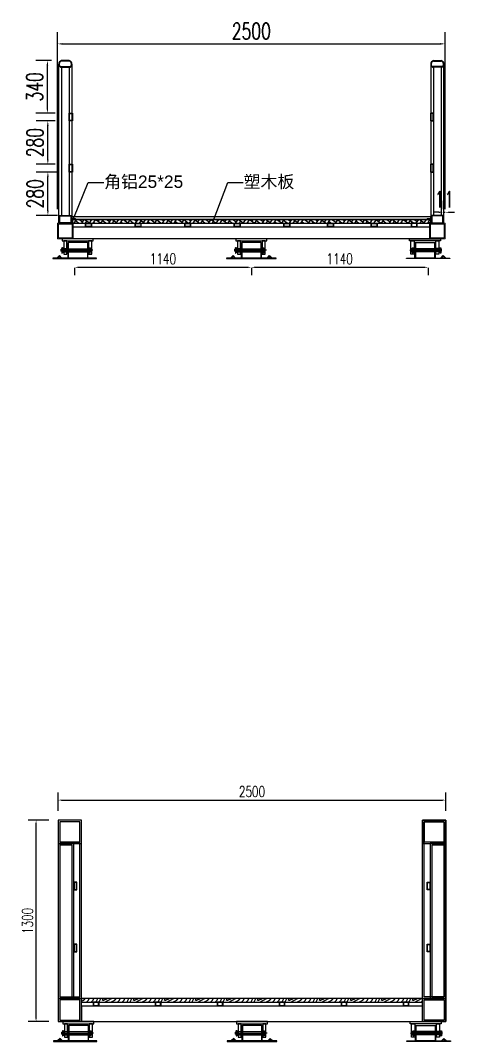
# Model space of a CAD drawing. Header units: millimetres. Extents: x -2430464 to 225692, y -180 to 1805330.
# Drawn here: x -831088 to -828275, y 578343 to 584936 of the extents above; entities that cross this region are included whole.
import ezdxf
from ezdxf import colors
from ezdxf.entities.mleader import LeaderData, LeaderLine
from ezdxf.math import Vec2, Vec3

# ---------------------------------------------------------------- set-up
doc = ezdxf.new("R2010")
doc.units = ezdxf.units.MM
doc.header["$LTSCALE"] = 1000
doc.linetypes.add('CENTER2', pattern=[28.575, 19.05, -3.175, 3.175, -3.175])
doc.linetypes.add('DASHED2', pattern=[0.375, 0.25, -0.125])
doc.layers.get('0').update_dxf_attribs({"linetype": 'CONTINUOUS'})
doc.layers.get('DEFPOINTS').update_dxf_attribs({"linetype": 'CONTINUOUS'})
for name, color, linetype in [('W-bridge approach引桥', 4, 'CONTINUOUS'), ('W-FLOAT_BOWL浮筒', 253, 'CONTINUOUS'), ('W-STEEL_FRAME钢架', 3, 'CONTINUOUS'), ('W-WOOD_FLOOR木地板', 30, 'CONTINUOUS'), ('景-通用-文字', 7, 'CONTINUOUS')]:
    doc.layers.add(name, color=color, linetype=linetype)
doc.styles.add('M', font='arial.ttf')
doc.styles.add('STANDARD_T3', font='simplex.shx', dxfattribs={"width": 0.7, "bigfont": 'gbcbig.shx'})
doc.dimstyles.new('W&&20', dxfattribs={"dimtxt": 70, "dimasz": 20, "dimexe": 50, "dimexo": 60, "dimgap": 20, "dimtad": 1, "dimdec": 0, "dimzin": 0, "dimdsep": 46, "dimtxsty": 'STANDARD_T3', "dimcen": 0.09, "dimclrd": 1, "dimclre": 1, "dimclrt": 7, "dimazin": 2, "dimtfac": 1, "dimtdec": 0, "dimtix": 1, "dimtmove": 2, "dimatfit": 3, "dimfxl": 0, "dimtolj": 1, "dimtzin": 0, "dimarcsym": 0})
doc.dimstyles.new('W&&30', dxfattribs={"dimtxt": 105, "dimasz": 30, "dimexe": 75, "dimexo": 90, "dimgap": 30, "dimtad": 1, "dimdec": 0, "dimzin": 0, "dimdsep": 46, "dimtxsty": 'STANDARD_T3', "dimcen": 0.09, "dimclrd": 1, "dimclre": 1, "dimclrt": 7, "dimazin": 2, "dimtfac": 1, "dimtdec": 0, "dimtix": 1, "dimtmove": 2, "dimatfit": 3, "dimfxl": 0, "dimtolj": 1, "dimtzin": 0, "dimarcsym": 0})

# ---------------------------------------------------------------- blocks, each defined once
blk = doc.blocks.new('*U89')
at = {"color": 8, "linetype": 'Continuous'}
for p, q in [((-1.3, 2.4), (-2.7, 1.2)), ((0, 1.9), (0, -1.9)), ((-1.3, -2.4), (-2.7, -1.2))]:
    blk.add_line(p, q, dxfattribs=at)
at = {"color": 7, "linetype": 'Continuous'}
for p, q in [((24, 1.9), (0, 1.9)), ((0, 0), (25.6, 0)), ((24, 1.9), (24, 0)), ((25.6, -1.9), (25.6, 0)), ((0, -1.9), (25.6, -1.9))]:
    blk.add_line(p, q, dxfattribs=at)
for centre, radius, start, end in [((-4.1, 0), 3.7, 41.31782, 318.68218), ((-4.1, 0), 1.85, 41.31782, 318.68218), ((0, 3.6), 3.59, 221.31782, 270), ((0, -3.6), 3.59, 90, 138.68218), ((0, 3.6), 1.74, 221.31782, 270), ((0, -3.6), 1.74, 90, 138.68218)]:
    blk.add_arc(centre, radius, start, end, dxfattribs=at)
blk = doc.blocks.new('*U111')
blk.add_lwpolyline([(-15, 0), (-15, 3), (15, 3), (15, 0)], close=True)
blk = doc.blocks.new('*D527')
at = {"layer": 'DEFPOINTS', "color": 0, "transparency": 16777216}
for p in [(-830911.3, 583956.5), (-830753.6, 583956.5), (-830759.6, 583676.5)]:
    blk.add_point(p, dxfattribs=at)
at = {"layer": 'W-STEEL_FRAME钢架', "color": 1, "lineweight": -2, "transparency": 16777216}
for p, q in [((-830843.6, 583956.5), (-830986.3, 583956.5)), ((-830911.3, 583706.5), (-830911.3, 583926.5)), ((-830849.6, 583676.5), (-830986.3, 583676.5))]:
    blk.add_line(p, q, dxfattribs=at)
at = {"layer": 'W-STEEL_FRAME钢架', "color": 1, "transparency": 16777216}
for points in [[(-830916.3, 583926.5), (-830906.3, 583926.5), (-830911.3, 583956.5)], [(-830916.3, 583706.5), (-830906.3, 583706.5), (-830911.3, 583676.5)]]:
    blk.add_solid(points, dxfattribs=at)
at = {"layer": 'W-STEEL_FRAME钢架', "color": 7, "transparency": 16777216, "insert": (-830993.8, 583816.5), "char_height": 105, "attachment_point": 5, "rotation": 90, "style": 'STANDARD_T3'}
blk.add_mtext('\\A1;280', dxfattribs=at)
blk = doc.blocks.new('*D528')
at = {"layer": 'DEFPOINTS', "color": 0, "transparency": 16777216}
for p in [(-830911.8, 584286.5), (-830773.6, 584286.5), (-830773.6, 584006.5)]:
    blk.add_point(p, dxfattribs=at)
at = {"layer": 'W-STEEL_FRAME钢架', "color": 1, "lineweight": -2, "transparency": 16777216}
for p, q in [((-830863.6, 584286.5), (-830986.8, 584286.5)), ((-830911.8, 584036.5), (-830911.8, 584256.5)), ((-830863.6, 584006.5), (-830986.8, 584006.5))]:
    blk.add_line(p, q, dxfattribs=at)
at = {"layer": 'W-STEEL_FRAME钢架', "color": 1, "transparency": 16777216}
for points in [[(-830916.8, 584256.5), (-830906.8, 584256.5), (-830911.8, 584286.5)], [(-830916.8, 584036.5), (-830906.8, 584036.5), (-830911.8, 584006.5)]]:
    blk.add_solid(points, dxfattribs=at)
at = {"layer": 'W-STEEL_FRAME钢架', "color": 7, "transparency": 16777216, "insert": (-830994.3, 584146.5), "char_height": 105, "attachment_point": 5, "rotation": 90, "style": 'STANDARD_T3'}
blk.add_mtext('\\A1;280', dxfattribs=at)
blk = doc.blocks.new('*D529')
at = {"layer": 'DEFPOINTS', "color": 0, "transparency": 16777216}
for p in [(-830914.3, 584676.5), (-830798.6, 584676.5), (-830773.6, 584336.5)]:
    blk.add_point(p, dxfattribs=at)
at = {"layer": 'W-STEEL_FRAME钢架', "color": 1, "lineweight": -2, "transparency": 16777216}
for p, q in [((-830888.6, 584676.5), (-830989.3, 584676.5)), ((-830914.3, 584366.5), (-830914.3, 584646.5)), ((-830863.6, 584336.5), (-830989.3, 584336.5))]:
    blk.add_line(p, q, dxfattribs=at)
at = {"layer": 'W-STEEL_FRAME钢架', "color": 1, "transparency": 16777216}
for points in [[(-830919.3, 584646.5), (-830909.3, 584646.5), (-830914.3, 584676.5)], [(-830919.3, 584366.5), (-830909.3, 584366.5), (-830914.3, 584336.5)]]:
    blk.add_solid(points, dxfattribs=at)
at = {"layer": 'W-STEEL_FRAME钢架', "color": 7, "transparency": 16777216, "insert": (-830996.8, 584506.5), "char_height": 105, "attachment_point": 5, "rotation": 90, "style": 'STANDARD_T3'}
blk.add_mtext('\\A1;340', dxfattribs=at)
blk = doc.blocks.new('*D530')
at = {"layer": 'DEFPOINTS', "color": 0, "transparency": 16777216}
for p in [(-828348.6, 584784.1), (-830848.6, 583626.5), (-828348.6, 583626.5)]:
    blk.add_point(p, dxfattribs=at)
at = {"layer": 'W-STEEL_FRAME钢架', "color": 1, "lineweight": -2, "transparency": 16777216}
for p, q in [((-830848.6, 583716.5), (-830848.6, 584859.1)), ((-828348.6, 583716.5), (-828348.6, 584859.1)), ((-830818.6, 584784.1), (-828378.6, 584784.1))]:
    blk.add_line(p, q, dxfattribs=at)
at = {"layer": 'W-STEEL_FRAME钢架', "color": 1, "transparency": 16777216}
for points in [[(-830818.6, 584789.1), (-830818.6, 584779.1), (-830848.6, 584784.1)], [(-828378.6, 584789.1), (-828378.6, 584779.1), (-828348.6, 584784.1)]]:
    blk.add_solid(points, dxfattribs=at)
at = {"layer": 'W-STEEL_FRAME钢架', "color": 7, "transparency": 16777216, "insert": (-829598.6, 584866.6), "char_height": 105, "attachment_point": 5, "style": 'STANDARD_T3'}
blk.add_mtext('\\A1;2500', dxfattribs=at)
blk = doc.blocks.new('*D531')
at = {"layer": 'DEFPOINTS', "color": 0, "transparency": 16777216}
for p in [(-828348.6, 583696.8), (-828359.6, 583626.5), (-828348.6, 583626.5)]:
    blk.add_point(p, dxfattribs=at)
at = {"layer": 'W-STEEL_FRAME钢架', "color": 1, "lineweight": -2, "transparency": 16777216}
for p, q in [((-828359.6, 583716.5), (-828359.6, 583771.8)), ((-828348.6, 583716.5), (-828348.6, 583771.8)), ((-828389.6, 583696.8), (-828419.6, 583696.8)), ((-828359.6, 583696.8), (-828348.6, 583696.8)), ((-828318.6, 583696.8), (-828288.6, 583696.8))]:
    blk.add_line(p, q, dxfattribs=at)
at = {"layer": 'W-STEEL_FRAME钢架', "color": 1, "transparency": 16777216}
for points in [[(-828389.6, 583701.8), (-828389.6, 583691.8), (-828359.6, 583696.8)], [(-828318.6, 583701.8), (-828318.6, 583691.8), (-828348.6, 583696.8)]]:
    blk.add_solid(points, dxfattribs=at)
at = {"layer": 'W-STEEL_FRAME钢架', "color": 7, "transparency": 16777216, "insert": (-828354.1, 583779.3), "char_height": 105, "attachment_point": 5, "style": 'STANDARD_T3'}
blk.add_mtext('\\A1;11', dxfattribs=at)
blk = doc.blocks.new('*D525')
at = {"layer": 'DEFPOINTS', "color": 0, "transparency": 16777216}
for p in [(-830738.7, 583397.5), (-829598.6, 583397.5), (-829598.6, 583341.7)]:
    blk.add_point(p, dxfattribs=at)
at = {"layer": 'W-STEEL_FRAME钢架', "color": 1, "lineweight": -2, "transparency": 16777216}
for p, q in [((-830738.7, 583337.5), (-830738.7, 583291.7)), ((-830718.7, 583341.7), (-829618.6, 583341.7)), ((-829598.6, 583337.5), (-829598.6, 583291.7))]:
    blk.add_line(p, q, dxfattribs=at)
at = {"layer": 'W-STEEL_FRAME钢架', "color": 1, "transparency": 16777216}
for points in [[(-830718.7, 583345.1), (-830718.7, 583338.4), (-830738.7, 583341.7)], [(-829618.6, 583345.1), (-829618.6, 583338.4), (-829598.6, 583341.7)]]:
    blk.add_solid(points, dxfattribs=at)
at = {"layer": 'W-STEEL_FRAME钢架', "color": 7, "transparency": 16777216, "insert": (-830168.6, 583396.7), "char_height": 70, "attachment_point": 5, "style": 'STANDARD_T3'}
blk.add_mtext('\\A1;1140', dxfattribs=at)
blk = doc.blocks.new('*D526')
at = {"layer": 'DEFPOINTS', "color": 0, "transparency": 16777216}
for p in [(-829598.6, 583397.5), (-828458.4, 583397.5), (-828458.4, 583341.7)]:
    blk.add_point(p, dxfattribs=at)
at = {"layer": 'W-STEEL_FRAME钢架', "color": 1, "lineweight": -2, "transparency": 16777216}
for p, q in [((-829598.6, 583337.5), (-829598.6, 583291.7)), ((-829578.6, 583341.7), (-828478.4, 583341.7)), ((-828458.4, 583337.5), (-828458.4, 583291.7))]:
    blk.add_line(p, q, dxfattribs=at)
at = {"layer": 'W-STEEL_FRAME钢架', "color": 1, "transparency": 16777216}
for points in [[(-829578.6, 583345.1), (-829578.6, 583338.4), (-829598.6, 583341.7)], [(-828478.4, 583345.1), (-828478.4, 583338.4), (-828458.4, 583341.7)]]:
    blk.add_solid(points, dxfattribs=at)
at = {"layer": 'W-STEEL_FRAME钢架', "color": 7, "transparency": 16777216, "insert": (-829028.5, 583396.7), "char_height": 70, "attachment_point": 5, "style": 'STANDARD_T3'}
blk.add_mtext('\\A1;1140', dxfattribs=at)
blk = doc.blocks.new('*U532')
at = {"layer": 'W-STEEL_FRAME钢架'}
for points in [[(-19, -12.5), (19, -12.5), (19, 12.5), (-19, 12.5)], [(-16, -9.5), (16, -9.5), (16, 9.5), (-16, 9.5)]]:
    blk.add_lwpolyline(points, close=True, dxfattribs=at)
blk = doc.blocks.new('*U533')
at = {"layer": 'W-WOOD_FLOOR木地板', "color": 0, "linetype": 'ByBlock', "lineweight": -2, "transparency": 16777216}
for p in [(0, 0), (400, 0), (800, 0), (1200, 0), (1600, 0), (2000, 0)]:
    blk.add_blockref('*U532', p, dxfattribs=at)
blk = doc.blocks.new('*D534')
at = {"layer": 'DEFPOINTS', "color": 0, "transparency": 16777216}
for p in [(-830987.5, 579772), (-830844.5, 579772), (-830844.5, 578472)]:
    blk.add_point(p, dxfattribs=at)
at = {"layer": '景-通用-文字', "color": 1, "lineweight": -2, "transparency": 16777216}
for p, q in [((-830904.5, 579772), (-831037.5, 579772)), ((-830987.5, 578492), (-830987.5, 579752)), ((-830904.5, 578472), (-831037.5, 578472))]:
    blk.add_line(p, q, dxfattribs=at)
at = {"layer": '景-通用-文字', "color": 1, "transparency": 16777216}
for points in [[(-830990.8, 579752), (-830984.2, 579752), (-830987.5, 579772)], [(-830990.8, 578492), (-830984.2, 578492), (-830987.5, 578472)]]:
    blk.add_solid(points, dxfattribs=at)
at = {"layer": '景-通用-文字', "color": 7, "transparency": 16777216, "insert": (-831042.5, 579122), "char_height": 70, "attachment_point": 5, "rotation": 90, "style": 'STANDARD_T3'}
blk.add_mtext('\\A1;1300', dxfattribs=at)
blk = doc.blocks.new('*D535')
at = {"layer": 'DEFPOINTS', "color": 0, "transparency": 16777216}
for p in [(-828344.5, 579902), (-830844.5, 579772), (-828344.5, 579772)]:
    blk.add_point(p, dxfattribs=at)
at = {"layer": '景-通用-文字', "color": 1, "lineweight": -2, "transparency": 16777216}
for p, q in [((-830844.5, 579832), (-830844.5, 579952)), ((-828344.5, 579832), (-828344.5, 579952)), ((-830824.5, 579902), (-828364.5, 579902))]:
    blk.add_line(p, q, dxfattribs=at)
at = {"layer": '景-通用-文字', "color": 1, "transparency": 16777216}
for points in [[(-830824.5, 579905.3), (-830824.5, 579898.7), (-830844.5, 579902)], [(-828364.5, 579905.3), (-828364.5, 579898.7), (-828344.5, 579902)]]:
    blk.add_solid(points, dxfattribs=at)
at = {"layer": '景-通用-文字', "color": 7, "transparency": 16777216, "insert": (-829594.5, 579957), "char_height": 70, "attachment_point": 5, "style": 'STANDARD_T3'}
blk.add_mtext('\\A1;2500', dxfattribs=at)

msp = doc.modelspace()

# ---------------------------------------------------------------- hatches: boundary and pattern name
h = msp.add_hatch()
h.set_pattern_fill('AR-HBONE', color=45, scale=0.2, angle=10, style=0)
h.set_pattern_definition([(55, (-969511.506, 674811.12), (-4.9900964, 28.3002427), [60.96, -20.32]), (145, (-969499.85, 674827.764), (-4.9900964, 28.3002427), [60.96, -20.32])])
h.paths.add_polyline_path([(-830753.57, 583650.49), (-830753.57, 583627.49), (-828443.56, 583627.51), (-828443.56, 583650.51)])
at = {"layer": 'W-WOOD_FLOOR木地板'}
h = msp.add_hatch(dxfattribs=at)
h.set_pattern_fill('木纹03', color=256, scale=100)
h.set_pattern_definition([(0, (40, 10), (200, 200), [10, -190]), (90, (120, 80), (-200, 200), [20, -180]), (45, (80, 60), (0, 199.998082), [14.14, -42.42, 14.14, -28.28, 99, -85]), (45, (30, 0), (0, 200), [14.142, -28.284, 14.142, -226.2]), (45, (100, 20), (0, 200), [14.142, -268.700712]), (45, (120, 10), (0, 200), [14.142, -268.700712]), (45, (90, 30), (0, 200), [14.142, -268.700712]), (45, (80, 40), (0, 200), [28.284, -254.558712]), (45, (130, 190), (0, 200), [28.284, -254.558712]), (45, (60, 50), (0, 200), [56.568, -226.274712]), (45, (50, 60), (0, 200), [56.568, -226.274712]), (45, (180, 120), (0, 200), [56.568, -226.274712]), (45, (40, 80), (0, 200), [42.4264, -240.416312]), (45, (0, 110), (0, 200), [42.4264, -240.416312]), (45, (20, 90), (0, 200), [42.4264, -240.416312]), (45, (150, 150), (0, 200), [70.71068, -212.132032]), (45, (130, 160), (0, 200), [70.71068, -212.132032]), (45, (150, 110), (0, 200), [98.99495, -183.847763]), (26.565051, (60, 30), (200, 8e-08), [22.360678, -424.852916]), (26.565051, (100, 90), (200, 8e-08), [22.360678, -424.852916]), (26.565051, (90, 70), (200, 8e-08), [22.360678, -424.852916]), (26.565051, (50, 10), (200, 8e-08), [44.72136, -402.492235]), (26.565051, (90, 100), (200, 8e-08), [67.08204, -380.131556]), (26.565051, (70, 110), (200, 8e-08), [89.44272, -357.770876]), (26.565051, (50, 120), (200, 8e-08), [89.44272, -357.770876]), (26.565051, (20, 180), (200, 8e-08), [89.44272, -357.770876]), (26.565051, (20, 160), (200, 8e-08), [111.8034, -335.410195]), (26.565051, (30, 140), (200, 8e-08), [111.8034, -335.410195]), (63.434949, (100, 60), (1e-08, 200), [22.360678, -424.852916]), (63.434949, (70, 40), (1e-08, 200), [22.360678, -424.852916]), (63.434949, (40, 10), (1e-08, 200), [44.72136, -402.492235]), (63.434949, (100, 40), (1e-08, 200), [44.72136, -402.492235]), (63.434949, (20, 0), (1e-08, 200), [67.08204, -380.131556]), (63.434949, (0, 0), (1e-08, 200), [89.44272, -357.770876]), (63.434949, (180, 10), (1e-08, 200), [89.44272, -357.770876]), (63.434949, (110, 30), (1e-08, 200), [89.44272, -357.770876]), (63.434949, (150, 10), (1e-08, 200), [111.8034, -335.410195]), (63.434949, (130, 20), (1e-08, 200), [111.8034, -335.410195])])
h.paths.add_polyline_path([(-828494.5, 578622), (-830694.5, 578622), (-830694.5, 578598), (-828494.5, 578598)])

# ---------------------------------------------------------------- linework, layer by layer
at = {"color": 4}
for p, q in [((-830826.57, 584635.66), (-830826.57, 584637.49)), ((-830773.57, 584676.49), (-830823.57, 584676.49)), ((-830823.57, 584631.49), (-830823.57, 584634.49)), ((-830773.57, 584631.49), (-830773.57, 584634.49)), ((-830770.57, 584635.66), (-830770.57, 584637.49)), ((-828426.57, 584635.66), (-828426.57, 584637.49)), ((-828423.57, 584676.49), (-828373.57, 584676.49)), ((-828423.57, 584631.49), (-828423.57, 584634.49)), ((-828373.57, 584631.49), (-828373.57, 584634.49)), ((-828370.57, 584635.66), (-828370.57, 584637.49)), ((-830748.57, 583602.49), (-828448.57, 583602.49)), ((-830748.57, 583526.49), (-830748.57, 583602.49)), ((-828448.57, 583606.49), (-828448.57, 583526.49)), ((-828448.57, 583526.49), (-830748.57, 583526.49))]:
    msp.add_line(p, q, dxfattribs=at)
at = {"color": 2}
for p, q in [((-830823.57, 584634.49), (-830823.57, 583676.49)), ((-830773.57, 584634.49), (-830773.57, 583676.49)), ((-828423.57, 584634.49), (-828423.57, 583676.49)), ((-828373.57, 584634.49), (-828373.57, 583676.49))]:
    msp.add_line(p, q, dxfattribs=at)
at = {"color": 45}
for p, q in [((-830753.57, 583650.51), (-830753.57, 583627.51)), ((-830753.57, 583650.51), (-828443.56, 583650.51)), ((-828443.56, 583650.51), (-828443.56, 583627.51)), ((-828443.56, 583650.51), (-828443.56, 583627.51)), ((-830753.57, 583627.51), (-828443.56, 583627.51))]:
    msp.add_line(p, q, dxfattribs=at)
at = {"color": 1}
for p, q in [((-830668.57, 583627.49), (-830630.57, 583627.49)), ((-830668.57, 583602.49), (-830668.57, 583627.49)), ((-830630.57, 583602.49), (-830668.57, 583602.49)), ((-830666.57, 583625.49), (-830632.57, 583625.49)), ((-830666.57, 583604.49), (-830666.57, 583625.49)), ((-830632.57, 583604.49), (-830666.57, 583604.49)), ((-830632.57, 583625.49), (-830632.57, 583604.49)), ((-830630.57, 583627.49), (-830630.57, 583602.49)), ((-830348.57, 583627.49), (-830310.57, 583627.49)), ((-830348.57, 583602.49), (-830348.57, 583627.49)), ((-830310.57, 583602.49), (-830348.57, 583602.49)), ((-830346.57, 583625.49), (-830312.57, 583625.49)), ((-830346.57, 583604.49), (-830346.57, 583625.49)), ((-830312.57, 583604.49), (-830346.57, 583604.49)), ((-830312.57, 583625.49), (-830312.57, 583604.49)), ((-830310.57, 583627.49), (-830310.57, 583602.49)), ((-830028.57, 583627.49), (-829990.57, 583627.49)), ((-830028.57, 583602.49), (-830028.57, 583627.49)), ((-829990.57, 583602.49), (-830028.57, 583602.49)), ((-830026.57, 583625.49), (-829992.57, 583625.49)), ((-830026.57, 583604.49), (-830026.57, 583625.49)), ((-829992.57, 583604.49), (-830026.57, 583604.49)), ((-829992.57, 583625.49), (-829992.57, 583604.49)), ((-829990.57, 583627.49), (-829990.57, 583602.49)), ((-829708.57, 583627.49), (-829670.57, 583627.49)), ((-829708.57, 583602.49), (-829708.57, 583627.49)), ((-829670.57, 583602.49), (-829708.57, 583602.49)), ((-829706.57, 583625.49), (-829672.57, 583625.49)), ((-829706.57, 583604.49), (-829706.57, 583625.49)), ((-829672.57, 583604.49), (-829706.57, 583604.49)), ((-829672.57, 583625.49), (-829672.57, 583604.49)), ((-829670.57, 583627.49), (-829670.57, 583602.49)), ((-829388.57, 583627.49), (-829350.57, 583627.49)), ((-829388.57, 583602.49), (-829388.57, 583627.49)), ((-829350.57, 583602.49), (-829388.57, 583602.49)), ((-829386.57, 583625.49), (-829352.57, 583625.49)), ((-829386.57, 583604.49), (-829386.57, 583625.49)), ((-829352.57, 583604.49), (-829386.57, 583604.49)), ((-829352.57, 583625.49), (-829352.57, 583604.49)), ((-829350.57, 583627.49), (-829350.57, 583602.49)), ((-829106.57, 583627.49), (-829068.57, 583627.49)), ((-829106.57, 583602.49), (-829106.57, 583627.49)), ((-829068.57, 583602.49), (-829106.57, 583602.49)), ((-829104.57, 583625.49), (-829070.57, 583625.49)), ((-829104.57, 583604.49), (-829104.57, 583625.49)), ((-829070.57, 583604.49), (-829104.57, 583604.49)), ((-829070.57, 583625.49), (-829070.57, 583604.49)), ((-829068.57, 583627.49), (-829068.57, 583602.49)), ((-828824.57, 583627.49), (-828786.57, 583627.49)), ((-828824.57, 583602.49), (-828824.57, 583627.49)), ((-828786.57, 583602.49), (-828824.57, 583602.49)), ((-828822.57, 583625.49), (-828788.57, 583625.49)), ((-828822.57, 583604.49), (-828822.57, 583625.49)), ((-828788.57, 583604.49), (-828822.57, 583604.49)), ((-828788.57, 583625.49), (-828788.57, 583604.49)), ((-828786.57, 583627.49), (-828786.57, 583602.49)), ((-828528.57, 583627.49), (-828566.57, 583627.49)), ((-828566.57, 583627.49), (-828566.57, 583602.49)), ((-828566.57, 583602.49), (-828528.57, 583602.49)), ((-828530.57, 583625.49), (-828564.57, 583625.49)), ((-828564.57, 583625.49), (-828564.57, 583604.49)), ((-828564.57, 583604.49), (-828530.57, 583604.49)), ((-828530.57, 583604.49), (-828530.57, 583625.49)), ((-828528.57, 583602.49), (-828528.57, 583627.49))]:
    msp.add_line(p, q, dxfattribs=at)
for p, q in [((-830821.57, 583459.49), (-830824.57, 583457.76)), ((-830821.57, 583443.49), (-830824.57, 583445.23)), ((-830637.57, 583459.49), (-830821.57, 583459.49)), ((-830821.57, 583459.49), (-830821.57, 583443.49)), ((-830821.57, 583443.49), (-830637.57, 583443.49)), ((-830780.57, 583501.49), (-830780.57, 583401.49)), ((-830656.57, 583501.49), (-830656.57, 583401.49)), ((-830637.57, 583459.49), (-830634.57, 583457.76)), ((-830637.57, 583459.49), (-830637.57, 583443.49)), ((-830637.57, 583443.49), (-830634.57, 583445.23)), ((-830634.57, 583445.23), (-830634.57, 583457.76)), ((-829701.57, 583459.49), (-829704.57, 583457.76)), ((-829701.57, 583443.49), (-829704.57, 583445.23)), ((-829517.57, 583459.49), (-829701.57, 583459.49)), ((-829701.57, 583459.49), (-829701.57, 583443.49)), ((-829701.57, 583443.49), (-829517.57, 583443.49)), ((-829660.57, 583501.49), (-829660.57, 583401.49)), ((-829536.57, 583501.49), (-829536.57, 583401.49)), ((-829517.57, 583459.49), (-829514.57, 583457.76)), ((-829517.57, 583459.49), (-829517.57, 583443.49)), ((-829517.57, 583443.49), (-829514.57, 583445.23)), ((-829514.57, 583445.23), (-829514.57, 583457.76)), ((-828559.57, 583459.49), (-828562.57, 583457.76)), ((-828562.57, 583445.23), (-828562.57, 583457.76)), ((-828559.57, 583443.49), (-828562.57, 583445.23)), ((-828559.57, 583459.49), (-828375.57, 583459.49)), ((-828559.57, 583459.49), (-828559.57, 583443.49)), ((-828375.57, 583443.49), (-828559.57, 583443.49)), ((-828540.57, 583501.49), (-828540.57, 583401.49)), ((-828416.57, 583501.49), (-828416.57, 583401.49)), ((-828375.57, 583459.49), (-828372.57, 583457.76)), ((-828375.57, 583459.49), (-828375.57, 583443.49)), ((-828375.57, 583443.49), (-828372.57, 583445.23)), ((-830776.5, 578447), (-830776.5, 578347)), ((-830652.5, 578447), (-830652.5, 578347)), ((-829656.5, 578447), (-829656.5, 578347)), ((-829532.5, 578447), (-829532.5, 578347)), ((-828536.5, 578447), (-828536.5, 578347)), ((-828412.5, 578447), (-828412.5, 578347)), ((-830817.5, 578405), (-830820.5, 578403.27)), ((-830817.5, 578389), (-830820.5, 578390.73)), ((-830633.5, 578405), (-830817.5, 578405)), ((-830817.5, 578405), (-830817.5, 578389)), ((-830817.5, 578389), (-830633.5, 578389)), ((-830633.5, 578405), (-830630.5, 578403.27)), ((-830633.5, 578405), (-830633.5, 578389)), ((-830633.5, 578389), (-830630.5, 578390.73)), ((-830630.5, 578390.73), (-830630.5, 578403.27)), ((-829697.5, 578405), (-829700.5, 578403.27)), ((-829697.5, 578389), (-829700.5, 578390.73)), ((-829513.5, 578405), (-829697.5, 578405)), ((-829697.5, 578405), (-829697.5, 578389)), ((-829697.5, 578389), (-829513.5, 578389)), ((-829513.5, 578405), (-829510.5, 578403.27)), ((-829513.5, 578405), (-829513.5, 578389)), ((-829513.5, 578389), (-829510.5, 578390.73)), ((-829510.5, 578390.73), (-829510.5, 578403.27)), ((-828555.5, 578405), (-828558.5, 578403.27)), ((-828558.5, 578390.73), (-828558.5, 578403.27)), ((-828555.5, 578389), (-828558.5, 578390.73)), ((-828555.5, 578405), (-828371.5, 578405)), ((-828555.5, 578405), (-828555.5, 578389)), ((-828371.5, 578389), (-828555.5, 578389)), ((-828371.5, 578405), (-828368.5, 578403.27)), ((-828371.5, 578405), (-828371.5, 578389)), ((-828371.5, 578389), (-828368.5, 578390.73))]:
    msp.add_line(p, q)
at = {"color": 3, "linetype": 'CENTER2'}
for p, q in [((-830816.45, 583451.49), (-830780.68, 583451.49)), ((-830789.04, 583451.49), (-830648.1, 583451.49)), ((-830620.68, 583451.49), (-830656.45, 583451.49)), ((-829696.45, 583451.49), (-829660.68, 583451.49)), ((-829669.04, 583451.49), (-829528.1, 583451.49)), ((-829500.68, 583451.49), (-829536.45, 583451.49)), ((-828576.45, 583451.49), (-828540.68, 583451.49)), ((-828408.1, 583451.49), (-828549.04, 583451.49)), ((-828380.68, 583451.49), (-828416.45, 583451.49)), ((-830812.39, 578397), (-830776.61, 578397)), ((-830784.97, 578397), (-830644.03, 578397)), ((-830616.61, 578397), (-830652.39, 578397)), ((-829692.39, 578397), (-829656.61, 578397)), ((-829664.97, 578397), (-829524.03, 578397)), ((-829496.61, 578397), (-829532.39, 578397)), ((-828572.39, 578397), (-828536.61, 578397)), ((-828404.03, 578397), (-828544.97, 578397)), ((-828376.61, 578397), (-828412.39, 578397))]:
    msp.add_line(p, q, dxfattribs=at)
at = {"linetype": 'DASHED2'}
for p, q in [((-830808.57, 583462.49), (-830788.57, 583462.49)), ((-830808.57, 583440.49), (-830788.57, 583440.49)), ((-830783.57, 583461.59), (-830653.57, 583461.59)), ((-830783.57, 583441.39), (-830653.57, 583441.39)), ((-830628.57, 583462.49), (-830648.57, 583462.49)), ((-830628.57, 583440.49), (-830648.57, 583440.49)), ((-829688.57, 583462.49), (-829668.57, 583462.49)), ((-829688.57, 583440.49), (-829668.57, 583440.49)), ((-829663.57, 583461.59), (-829533.57, 583461.59)), ((-829663.57, 583441.39), (-829533.57, 583441.39)), ((-829508.57, 583462.49), (-829528.57, 583462.49)), ((-829508.57, 583440.49), (-829528.57, 583440.49)), ((-828568.57, 583462.49), (-828548.57, 583462.49)), ((-828568.57, 583440.49), (-828548.57, 583440.49)), ((-828413.57, 583461.59), (-828543.57, 583461.59)), ((-828413.57, 583441.39), (-828543.57, 583441.39)), ((-828388.57, 583462.49), (-828408.57, 583462.49)), ((-828388.57, 583440.49), (-828408.57, 583440.49)), ((-830804.5, 578408), (-830784.5, 578408)), ((-830804.5, 578386), (-830784.5, 578386)), ((-830779.5, 578407.1), (-830649.5, 578407.1)), ((-830779.5, 578386.9), (-830649.5, 578386.9)), ((-830624.5, 578408), (-830644.5, 578408)), ((-830624.5, 578386), (-830644.5, 578386)), ((-829684.5, 578408), (-829664.5, 578408)), ((-829684.5, 578386), (-829664.5, 578386)), ((-829659.5, 578407.1), (-829529.5, 578407.1)), ((-829659.5, 578386.9), (-829529.5, 578386.9)), ((-829504.5, 578408), (-829524.5, 578408)), ((-829504.5, 578386), (-829524.5, 578386)), ((-828564.5, 578408), (-828544.5, 578408)), ((-828564.5, 578386), (-828544.5, 578386)), ((-828409.5, 578407.1), (-828539.5, 578407.1)), ((-828409.5, 578386.9), (-828539.5, 578386.9)), ((-828384.5, 578408), (-828404.5, 578408)), ((-828384.5, 578386), (-828404.5, 578386))]:
    msp.add_line(p, q, dxfattribs=at)
at = {"color": 8, "linetype": 'Continuous', "lineweight": 15}
for p, q in [((-830643.01, 583460.8), (-830641.79, 583462.19)), ((-830642.42, 583459.49), (-830638.72, 583459.49)), ((-830638.12, 583460.8), (-830639.35, 583462.19)), ((-829523.01, 583460.8), (-829521.79, 583462.19)), ((-829522.42, 583459.49), (-829518.72, 583459.49)), ((-829518.12, 583460.8), (-829519.35, 583462.19)), ((-828559.01, 583460.8), (-828557.79, 583462.19)), ((-828554.72, 583459.49), (-828558.42, 583459.49)), ((-828554.12, 583460.8), (-828555.35, 583462.19)), ((-830638.94, 578406.31), (-830637.72, 578407.7)), ((-830638.35, 578405), (-830634.65, 578405)), ((-830634.06, 578406.31), (-830635.28, 578407.7)), ((-829518.94, 578406.31), (-829517.72, 578407.7)), ((-829518.35, 578405), (-829514.65, 578405)), ((-829514.06, 578406.31), (-829515.28, 578407.7)), ((-828554.94, 578406.31), (-828553.72, 578407.7)), ((-828550.65, 578405), (-828554.35, 578405)), ((-828550.06, 578406.31), (-828551.28, 578407.7))]:
    msp.add_line(p, q, dxfattribs=at)
at = {"color": 7, "linetype": 'Continuous', "lineweight": 15}
for p, q in [((-830642.42, 583435.49), (-830642.42, 583459.49)), ((-830640.57, 583459.49), (-830640.57, 583433.94)), ((-830638.72, 583459.49), (-830638.72, 583433.94)), ((-829522.42, 583435.49), (-829522.42, 583459.49)), ((-829520.57, 583459.49), (-829520.57, 583433.94)), ((-829518.72, 583459.49), (-829518.72, 583433.94)), ((-828558.42, 583459.49), (-828558.42, 583433.94)), ((-828556.57, 583459.49), (-828556.57, 583433.94)), ((-828554.72, 583435.49), (-828554.72, 583459.49)), ((-830642.42, 583435.49), (-830640.57, 583435.49)), ((-830638.72, 583433.94), (-830640.57, 583433.94)), ((-829522.42, 583435.49), (-829520.57, 583435.49)), ((-829518.72, 583433.94), (-829520.57, 583433.94)), ((-828558.42, 583433.94), (-828556.57, 583433.94)), ((-828554.72, 583435.49), (-828556.57, 583435.49)), ((-830638.35, 578381), (-830638.35, 578405)), ((-830638.35, 578381), (-830636.5, 578381)), ((-830636.5, 578405), (-830636.5, 578379.44)), ((-830634.65, 578379.44), (-830636.5, 578379.44)), ((-830634.65, 578405), (-830634.65, 578379.44)), ((-829518.35, 578381), (-829518.35, 578405)), ((-829518.35, 578381), (-829516.5, 578381)), ((-829516.5, 578405), (-829516.5, 578379.44)), ((-829514.65, 578379.44), (-829516.5, 578379.44)), ((-829514.65, 578405), (-829514.65, 578379.44)), ((-828554.35, 578405), (-828554.35, 578379.44)), ((-828554.35, 578379.44), (-828552.5, 578379.44)), ((-828552.5, 578405), (-828552.5, 578379.44)), ((-828550.65, 578381), (-828552.5, 578381)), ((-828550.65, 578381), (-828550.65, 578405))]:
    msp.add_line(p, q, dxfattribs=at)
at = {"color": 4}
for points in [[(-830756.07, 584653.99), (-830756.07, 583626.49), (-830841.07, 583626.49), (-830841.07, 584653.99)], [(-830826.57, 584637.49), (-830770.57, 584637.49)], [(-830773.57, 584676.49), (-830823.57, 584676.49)], [(-830773.57, 584673.49), (-830823.57, 584673.49)], [(-830823.57, 584634.49), (-830773.57, 584634.49)], [(-828441.07, 584653.99), (-828441.07, 583626.49), (-828356.07, 583626.49), (-828356.07, 584653.99)], [(-828370.57, 584637.49), (-828426.57, 584637.49)], [(-828423.57, 584676.49), (-828373.57, 584676.49)], [(-828423.57, 584673.49), (-828373.57, 584673.49)], [(-828373.57, 584634.49), (-828423.57, 584634.49)]]:
    msp.add_lwpolyline(points, dxfattribs=at)
at = {"color": 0}
for points in [[(-830773.57, 584336.49), (-830753.57, 584336.49), (-830753.57, 584286.49), (-830773.57, 584286.49)], [(-830771.57, 584334.49), (-830755.57, 584334.49), (-830755.57, 584288.49), (-830771.57, 584288.49)], [(-828423.57, 584336.49), (-828443.57, 584336.49), (-828443.57, 584286.49), (-828423.57, 584286.49)], [(-828425.57, 584334.49), (-828441.57, 584334.49), (-828441.57, 584288.49), (-828425.57, 584288.49)], [(-830773.57, 584006.49), (-830753.57, 584006.49), (-830753.57, 583956.49), (-830773.57, 583956.49)], [(-830771.57, 584004.49), (-830755.57, 584004.49), (-830755.57, 583958.49), (-830771.57, 583958.49)], [(-828423.57, 584006.49), (-828443.57, 584006.49), (-828443.57, 583956.49), (-828423.57, 583956.49)], [(-828425.57, 584004.49), (-828441.57, 584004.49), (-828441.57, 583958.49), (-828425.57, 583958.49)]]:
    msp.add_lwpolyline(points, close=True, dxfattribs=at)
at = {"color": 1}
for points in [[(-830837.57, 583676.49), (-830759.57, 583676.49), (-830759.57, 583626.49), (-830837.57, 583626.49)], [(-830834.57, 583673.49), (-830762.57, 583673.49), (-830762.57, 583629.49), (-830834.57, 583629.49)], [(-828359.57, 583676.49), (-828437.57, 583676.49), (-828437.57, 583626.49), (-828359.57, 583626.49)], [(-828362.57, 583673.49), (-828434.57, 583673.49), (-828434.57, 583629.49), (-828362.57, 583629.49)]]:
    msp.add_lwpolyline(points, close=True, dxfattribs=at)
at = {"color": 0, "lineweight": 5}
for points in [[(-830734.07, 583657.49), (-830758.57, 583657.49), (-830758.57, 583632.99, 0.4142136), (-830758.07, 583632.49), (-830757.07, 583632.49, 0.4142136), (-830756.57, 583632.99), (-830756.57, 583655.49)], [(-830756.57, 583655.49), (-830734.07, 583655.49, 0.4142136), (-830733.57, 583655.99), (-830733.57, 583656.99, 0.4142136), (-830734.07, 583657.49)], [(-828440.56, 583655.49), (-828463.06, 583655.49, -0.4142136), (-828463.56, 583655.99), (-828463.56, 583656.99, -0.4142136), (-828463.06, 583657.49)], [(-828440.56, 583655.49), (-828463.06, 583655.49, -0.4142136), (-828463.56, 583655.99), (-828463.56, 583656.99, -0.4142136), (-828463.06, 583657.49)], [(-828463.06, 583657.49), (-828438.56, 583657.49), (-828438.56, 583632.99, -0.4142136), (-828439.06, 583632.49), (-828440.06, 583632.49, -0.4142136), (-828440.56, 583632.99), (-828440.56, 583655.49)], [(-828463.06, 583657.49), (-828438.56, 583657.49), (-828438.56, 583632.99, -0.4142136), (-828439.06, 583632.49), (-828440.06, 583632.49, -0.4142136), (-828440.56, 583632.99), (-828440.56, 583655.49)]]:
    msp.add_lwpolyline(points, format="xyb", dxfattribs=at)
at = {"color": 3, "lineweight": 5}
for points in [[(-830848.57, 583626.49), (-830748.57, 583626.49), (-830748.57, 583526.49), (-830848.57, 583526.49)], [(-830842.57, 583620.49), (-830754.57, 583620.49), (-830754.57, 583532.49), (-830842.57, 583532.49)], [(-828348.57, 583626.49), (-828448.57, 583626.49), (-828448.57, 583526.49), (-828348.57, 583526.49)], [(-828354.57, 583620.49), (-828442.57, 583620.49), (-828442.57, 583532.49), (-828354.57, 583532.49)]]:
    msp.add_lwpolyline(points, close=True, dxfattribs=at)
for points in [[(-830618.57, 583526.49), (-830818.57, 583526.49), (-830818.57, 583511.49), (-830618.57, 583511.49)], [(-830788.57, 583511.49), (-830808.57, 583511.49), (-830808.57, 583426.49), (-830788.57, 583426.49)], [(-830628.57, 583511.49), (-830648.57, 583511.49), (-830648.57, 583426.49), (-830628.57, 583426.49)], [(-829498.57, 583526.49), (-829698.57, 583526.49), (-829698.57, 583511.49), (-829498.57, 583511.49)], [(-829668.57, 583511.49), (-829688.57, 583511.49), (-829688.57, 583426.49), (-829668.57, 583426.49)], [(-829508.57, 583511.49), (-829528.57, 583511.49), (-829528.57, 583426.49), (-829508.57, 583426.49)], [(-828578.57, 583526.49), (-828378.57, 583526.49), (-828378.57, 583511.49), (-828578.57, 583511.49)], [(-828568.57, 583511.49), (-828548.57, 583511.49), (-828548.57, 583426.49), (-828568.57, 583426.49)], [(-828408.57, 583511.49), (-828388.57, 583511.49), (-828388.57, 583426.49), (-828408.57, 583426.49)], [(-830780.57, 583401.49), (-830656.57, 583401.49), (-830653.57, 583404.49), (-830653.57, 583498.49), (-830656.57, 583501.49), (-830780.57, 583501.49), (-830783.57, 583498.49), (-830783.57, 583404.49)], [(-830652.6, 583436.49), (-830649.6, 583436.49), (-830649.6, 583466.49), (-830652.6, 583466.49)], [(-830648.57, 583436.49), (-830645.57, 583436.49), (-830645.57, 583466.49), (-830648.57, 583466.49)], [(-829660.57, 583401.49), (-829536.57, 583401.49), (-829533.57, 583404.49), (-829533.57, 583498.49), (-829536.57, 583501.49), (-829660.57, 583501.49), (-829663.57, 583498.49), (-829663.57, 583404.49)], [(-829532.6, 583436.49), (-829529.6, 583436.49), (-829529.6, 583466.49), (-829532.6, 583466.49)], [(-829528.57, 583436.49), (-829525.57, 583436.49), (-829525.57, 583466.49), (-829528.57, 583466.49)], [(-828548.57, 583436.49), (-828551.57, 583436.49), (-828551.57, 583466.49), (-828548.57, 583466.49)], [(-828544.53, 583436.49), (-828547.53, 583436.49), (-828547.53, 583466.49), (-828544.53, 583466.49)], [(-828416.57, 583401.49), (-828540.57, 583401.49), (-828543.57, 583404.49), (-828543.57, 583498.49), (-828540.57, 583501.49), (-828416.57, 583501.49), (-828413.57, 583498.49), (-828413.57, 583404.49)], [(-830878.69, 583397.49), (-830598.69, 583397.49), (-830598.69, 583401.49), (-830878.69, 583401.49)], [(-830836.67, 583417.76), (-830850.81, 583403.61), (-830848.69, 583401.49), (-830836.67, 583413.51), (-830824.65, 583401.49), (-830822.53, 583403.61)], [(-829758.69, 583397.49), (-829438.44, 583397.49), (-829438.44, 583401.49), (-829758.69, 583401.49)], [(-829716.67, 583417.76), (-829730.81, 583403.61), (-829728.69, 583401.49), (-829716.67, 583413.51), (-829704.65, 583401.49), (-829702.53, 583403.61)], [(-829480.46, 583417.76), (-829466.32, 583403.61), (-829468.44, 583401.49), (-829480.46, 583413.51), (-829492.48, 583401.49), (-829494.6, 583403.61)], [(-828318.44, 583397.49), (-828598.44, 583397.49), (-828598.44, 583401.49), (-828318.44, 583401.49)], [(-828360.46, 583417.76), (-828346.32, 583403.61), (-828348.44, 583401.49), (-828360.46, 583413.51), (-828372.48, 583401.49), (-828374.6, 583403.61)], [(-830614.5, 578472), (-830814.5, 578472), (-830814.5, 578457), (-830614.5, 578457)], [(-830784.5, 578457), (-830804.5, 578457), (-830804.5, 578372), (-830784.5, 578372)], [(-830776.5, 578347), (-830652.5, 578347), (-830649.5, 578350), (-830649.5, 578444), (-830652.5, 578447), (-830776.5, 578447), (-830779.5, 578444), (-830779.5, 578350)], [(-830624.5, 578457), (-830644.5, 578457), (-830644.5, 578372), (-830624.5, 578372)], [(-829494.5, 578472), (-829694.5, 578472), (-829694.5, 578457), (-829494.5, 578457)], [(-829664.5, 578457), (-829684.5, 578457), (-829684.5, 578372), (-829664.5, 578372)], [(-829656.5, 578347), (-829532.5, 578347), (-829529.5, 578350), (-829529.5, 578444), (-829532.5, 578447), (-829656.5, 578447), (-829659.5, 578444), (-829659.5, 578350)], [(-829504.5, 578457), (-829524.5, 578457), (-829524.5, 578372), (-829504.5, 578372)], [(-828574.5, 578472), (-828374.5, 578472), (-828374.5, 578457), (-828574.5, 578457)], [(-828564.5, 578457), (-828544.5, 578457), (-828544.5, 578372), (-828564.5, 578372)], [(-828412.5, 578347), (-828536.5, 578347), (-828539.5, 578350), (-828539.5, 578444), (-828536.5, 578447), (-828412.5, 578447), (-828409.5, 578444), (-828409.5, 578350)], [(-828404.5, 578457), (-828384.5, 578457), (-828384.5, 578372), (-828404.5, 578372)], [(-830832.6, 578363.26), (-830846.75, 578349.12), (-830844.63, 578347), (-830832.6, 578359.02), (-830820.58, 578347), (-830818.46, 578349.12)], [(-830648.53, 578382), (-830645.53, 578382), (-830645.53, 578412), (-830648.53, 578412)], [(-830644.5, 578382), (-830641.5, 578382), (-830641.5, 578412), (-830644.5, 578412)], [(-829712.6, 578363.26), (-829726.75, 578349.12), (-829724.63, 578347), (-829712.6, 578359.02), (-829700.58, 578347), (-829698.46, 578349.12)], [(-829528.53, 578382), (-829525.53, 578382), (-829525.53, 578412), (-829528.53, 578412)], [(-829524.5, 578382), (-829521.5, 578382), (-829521.5, 578412), (-829524.5, 578412)], [(-829476.4, 578363.26), (-829462.25, 578349.12), (-829464.37, 578347), (-829476.4, 578359.02), (-829488.42, 578347), (-829490.54, 578349.12)], [(-828544.5, 578382), (-828547.5, 578382), (-828547.5, 578412), (-828544.5, 578412)], [(-828540.47, 578382), (-828543.47, 578382), (-828543.47, 578412), (-828540.47, 578412)], [(-828356.4, 578363.26), (-828342.25, 578349.12), (-828344.37, 578347), (-828356.4, 578359.02), (-828368.42, 578347), (-828370.54, 578349.12)], [(-830874.63, 578343), (-830594.63, 578343), (-830594.63, 578347), (-830874.63, 578347)], [(-829754.63, 578343), (-829434.37, 578343), (-829434.37, 578347), (-829754.63, 578347)], [(-828314.37, 578343), (-828594.37, 578343), (-828594.37, 578347), (-828314.37, 578347)]]:
    msp.add_lwpolyline(points, close=True)
for points in [[(-830824.57, 583445.23), (-830824.57, 583457.76)], [(-829704.57, 583445.23), (-829704.57, 583457.76)], [(-828372.57, 583445.23), (-828372.57, 583457.76)], [(-830820.5, 578390.73), (-830820.5, 578403.27)], [(-829700.5, 578390.73), (-829700.5, 578403.27)], [(-828368.5, 578390.73), (-828368.5, 578403.27)]]:
    msp.add_lwpolyline(points)
for centre in [(-830818.57, 583451.49), (-830640.57, 583451.49), (-829698.57, 583451.49), (-829520.57, 583451.49), (-828556.57, 583451.49), (-828378.57, 583451.49), (-830814.5, 578397), (-830636.5, 578397), (-829694.5, 578397), (-829516.5, 578397), (-828552.5, 578397), (-828374.5, 578397)]:
    msp.add_circle(centre, 2)
at = {"color": 4}
for centre, radius, start, end in [((-830817.85, 584653.99), 23.21, 104.250033, 255.749967), ((-830817.7, 584653.99), 20.36, 106.731772, 244.200427), ((-830779.28, 584653.99), 23.21, 284.250033, 75.749967), ((-830779.43, 584653.99), 20.36, 295.799573, 73.268228), ((-828417.85, 584653.99), 23.21, 104.250033, 255.749967), ((-828417.7, 584653.99), 20.36, 106.731772, 244.200427), ((-828379.28, 584653.99), 23.21, 284.250033, 75.749967), ((-828379.43, 584653.99), 20.36, 295.799573, 73.268228)]:
    msp.add_arc(centre, radius, start, end, dxfattribs=at)
at = {"color": 7, "linetype": 'Continuous', "lineweight": 15}
for centre, radius, start, end in [((-830640.57, 583463.58), 3.7, 311.31782, 228.68218), ((-830644.16, 583459.49), 1.74, 0, 48.68218), ((-830640.57, 583463.58), 1.85, 311.31782, 228.68218), ((-830644.16, 583459.49), 3.59, 0, 48.68218), ((-830636.97, 583459.49), 3.59, 131.31782, 180), ((-830636.97, 583459.49), 1.74, 131.31782, 180), ((-829520.57, 583463.58), 3.7, 311.31782, 228.68218), ((-829524.16, 583459.49), 1.74, 0, 48.68218), ((-829520.57, 583463.58), 1.85, 311.31782, 228.68218), ((-829524.16, 583459.49), 3.59, 0, 48.68218), ((-829516.97, 583459.49), 3.59, 131.31782, 180), ((-829516.97, 583459.49), 1.74, 131.31782, 180), ((-828556.57, 583463.58), 3.7, 311.31782, 228.68218), ((-828560.16, 583459.49), 1.74, 0, 48.68218), ((-828556.57, 583463.58), 1.85, 311.31782, 228.68218), ((-828560.16, 583459.49), 3.59, 0, 48.68218), ((-828552.97, 583459.49), 3.59, 131.31782, 180), ((-828552.97, 583459.49), 1.74, 131.31782, 180), ((-830636.5, 578409.09), 3.7, 311.31782, 228.68218), ((-830640.09, 578405), 1.74, 0, 48.68218), ((-830636.5, 578409.09), 1.85, 311.31782, 228.68218), ((-830640.09, 578405), 3.59, 0, 48.68218), ((-830632.91, 578405), 3.59, 131.31782, 180), ((-830632.91, 578405), 1.74, 131.31782, 180), ((-829516.5, 578409.09), 3.7, 311.31782, 228.68218), ((-829520.09, 578405), 1.74, 0, 48.68218), ((-829516.5, 578409.09), 1.85, 311.31782, 228.68218), ((-829520.09, 578405), 3.59, 0, 48.68218), ((-829512.91, 578405), 3.59, 131.31782, 180), ((-829512.91, 578405), 1.74, 131.31782, 180), ((-828552.5, 578409.09), 3.7, 311.31782, 228.68218), ((-828556.09, 578405), 1.74, 0, 48.68218), ((-828552.5, 578409.09), 1.85, 311.31782, 228.68218), ((-828556.09, 578405), 3.59, 0, 48.68218), ((-828548.91, 578405), 3.59, 131.31782, 180), ((-828548.91, 578405), 1.74, 131.31782, 180)]:
    msp.add_arc(centre, radius, start, end, dxfattribs=at)
at = {"layer": 'W-bridge approach引桥'}
for points in [[(-828344.5, 578622), (-828494.5, 578622), (-828494.5, 579772), (-828344.5, 579772)], [(-828354.5, 578632), (-828484.5, 578632), (-828484.5, 579762), (-828354.5, 579762)], [(-830844.5, 578622), (-830694.5, 578622), (-830694.5, 579622), (-830844.5, 579622)], [(-830844.5, 578622), (-830744.5, 578622), (-830744.5, 579622), (-830844.5, 579622)], [(-830834.5, 578632), (-830704.5, 578632), (-830704.5, 579622), (-830834.5, 579622)], [(-828444.5, 578622), (-828344.5, 578622), (-828344.5, 579622), (-828444.5, 579622)], [(-830834.5, 578632), (-830754.5, 578632), (-830754.5, 579612), (-830834.5, 579612)], [(-828434.5, 578632), (-828354.5, 578632), (-828354.5, 579612), (-828434.5, 579612)], [(-830844.5, 578472), (-828344.5, 578472), (-828344.5, 578622), (-830844.5, 578622)], [(-830844.5, 578472), (-830694.5, 578472), (-830694.5, 578622), (-830844.5, 578622)], [(-830834.5, 578482), (-830704.5, 578482), (-830704.5, 578612), (-830834.5, 578612)], [(-830694.5, 578472), (-828494.5, 578472), (-828494.5, 578572), (-830694.5, 578572)], [(-828344.5, 578472), (-828494.5, 578472), (-828494.5, 578622), (-828344.5, 578622)], [(-828354.5, 578482), (-828484.5, 578482), (-828484.5, 578612), (-828354.5, 578612)]]:
    msp.add_lwpolyline(points, close=True, dxfattribs=at)
at = {"layer": 'W-FLOAT_BOWL浮筒'}
msp.add_lwpolyline([(-828443.56, 583650.51), (-830756.07, 583650.51), (-830756.07, 583670.51), (-828443.56, 583670.51)], close=True, dxfattribs=at)
at = {"layer": 'W-STEEL_FRAME钢架'}
for points in [[(-830844.5, 579622), (-830694.5, 579622), (-830694.5, 579772), (-830844.5, 579772)], [(-830834.5, 579632), (-830704.5, 579632), (-830704.5, 579762), (-830834.5, 579762)], [(-828494.5, 579622), (-828344.5, 579622), (-828344.5, 579772), (-828494.5, 579772)], [(-828484.5, 579632), (-828354.5, 579632), (-828354.5, 579762), (-828484.5, 579762)], [(-830744.5, 579322), (-830724.5, 579322), (-830724.5, 579372), (-830744.5, 579372)], [(-830742.5, 579324), (-830726.5, 579324), (-830726.5, 579370), (-830742.5, 579370)], [(-828444.5, 579322), (-828464.5, 579322), (-828464.5, 579372), (-828444.5, 579372)], [(-828446.5, 579324), (-828462.5, 579324), (-828462.5, 579370), (-828446.5, 579370)], [(-830744.5, 578922), (-830724.5, 578922), (-830724.5, 578972), (-830744.5, 578972)], [(-830742.5, 578924), (-830726.5, 578924), (-830726.5, 578970), (-830742.5, 578970)], [(-828444.5, 578922), (-828464.5, 578922), (-828464.5, 578972), (-828444.5, 578972)], [(-828446.5, 578924), (-828462.5, 578924), (-828462.5, 578970), (-828446.5, 578970)]]:
    msp.add_lwpolyline(points, close=True, dxfattribs=at)
at = {"layer": 'W-WOOD_FLOOR木地板'}
msp.add_lwpolyline([(-830694.5, 578598), (-828494.5, 578598), (-828494.5, 578622), (-830694.5, 578622)], close=True, dxfattribs=at)

# ---------------------------------------------------------------- block references
for name, p, rotation in [('*U89', (-830818.57, 583459.49), 270), ('*U111', (-830809.57, 583451.49), 90), ('*U111', (-830783.57, 583451.49), 90), ('*U89', (-829698.57, 583459.49), 270), ('*U111', (-829689.57, 583451.49), 90), ('*U111', (-829663.57, 583451.49), 90), ('*U89', (-830814.5, 578405), 270), ('*U111', (-830805.5, 578397), 90), ('*U111', (-830779.5, 578397), 90), ('*U89', (-829694.5, 578405), 270), ('*U111', (-829685.5, 578397), 90), ('*U111', (-829659.5, 578397), 90)]:
    msp.add_blockref(name, p, dxfattribs=dict(rotation=rotation))
at = {"xscale": -1}
for name, p, rotation in [('*U111', (-828413.57, 583451.49), 270), ('*U111', (-828387.57, 583451.49), 270), ('*U89', (-828378.57, 583459.49), 90), ('*U111', (-828409.5, 578397), 270), ('*U111', (-828383.5, 578397), 270), ('*U89', (-828374.5, 578405), 90)]:
    msp.add_blockref(name, p, dxfattribs=dict(at, rotation=rotation))
at = {"layer": 'W-WOOD_FLOOR木地板'}
msp.add_blockref('*U533', (-830600.5, 578585.5), dxfattribs=at)

# ---------------------------------------------------------------- dimensions: what is measured, and where the dimension line sits
at = {"layer": 'W-STEEL_FRAME钢架'}
for base, p1, p2, dimstyle, picture, middle in [((-828348.57, 584784.11), (-830848.57, 583626.49), (-828348.57, 583626.49), 'W&&30', '*D530', (-829598.57, 584866.61)), ((-828348.57, 583696.76), (-828359.57, 583626.49), (-828348.57, 583626.49), 'W&&30', '*D531', (-828354.07, 583779.26)), ((-829598.57, 583341.73), (-830738.69, 583397.49), (-829598.57, 583397.49), 'W&&20', '*D525', (-830168.63, 583396.73)), ((-828458.44, 583341.73), (-829598.57, 583397.49), (-828458.44, 583397.49), 'W&&20', '*D526', (-829028.5, 583396.73))]:
    dim = msp.add_linear_dim(base=base, p1=p1, p2=p2, dimstyle=dimstyle, dxfattribs=at)
    dim.commit()
    dim.dimension.update_dxf_attribs({"geometry": picture, "text_midpoint": middle})
for base, p1, p2, picture, middle in [((-830914.34, 584676.49), (-830773.57, 584336.49), (-830798.57, 584676.49), '*D529', (-830996.84, 584506.49)), ((-830911.83, 584286.49), (-830773.57, 584006.49), (-830773.57, 584286.49), '*D528', (-830994.33, 584146.49)), ((-830911.28, 583956.49), (-830759.57, 583676.49), (-830753.57, 583956.49), '*D527', (-830993.78, 583816.49))]:
    dim = msp.add_linear_dim(base=base, p1=p1, p2=p2, angle=90, dimstyle='W&&30', dxfattribs=at)
    dim.commit()
    dim.dimension.update_dxf_attribs({"geometry": picture, "text_midpoint": middle})
at = {"layer": '景-通用-文字', "color": 3}
dim = msp.add_linear_dim(base=(-828344.5, 579902), p1=(-830844.5, 579772), p2=(-828344.5, 579772), dimstyle='W&&20', dxfattribs=at)
dim.commit()
dim.dimension.update_dxf_attribs({"geometry": '*D535', "text_midpoint": (-829594.5, 579957)})
dim = msp.add_linear_dim(base=(-830987.5, 579772), p1=(-830844.5, 578472), p2=(-830844.5, 579772), angle=90, dimstyle='W&&20', dxfattribs=at)
dim.commit()
dim.dimension.update_dxf_attribs({"geometry": '*D534', "text_midpoint": (-831042.5, 579122)})

# ---------------------------------------------------------------- leaders
at = {"color": 0}
ml = msp.add_multileader_mtext('Standard', dxfattribs=at)
ml.set_content('角铝25*25', style='M')
ml.set_leader_properties()
ml.build(insert=Vec2(0, 0))
ml.multileader.update_dxf_attribs({"text_right_attachment_type": 6, "dogleg_length": 0.36})
ctx = ml.context
ctx.base_point, ctx.char_height, ctx.plane_origin = Vec3(-830550.54, 583888.31), 80, Vec3(-830746, 583656.4)
ctx.right_attachment = 6
notes = []
notes.append((ctx, [(0, (1, 1, 0), (-830650.65, 583888.31), (1, 0), 100.11, [(0, [(-830746, 583656.4)], 0, [])])]))
ctx.mtext.insert, ctx.mtext.flow_direction = Vec3(-830548.54, 583934.35), 5
ml = msp.add_multileader_mtext('Standard', dxfattribs=at)
ml.set_content('塑木板', style='M')
ml.set_leader_properties()
ml.build(insert=Vec2(0, 0))
ml.multileader.update_dxf_attribs({"text_right_attachment_type": 6, "dogleg_length": 0.36})
ctx = ml.context
ctx.base_point, ctx.char_height, ctx.plane_origin = Vec3(-829650.59, 583888.31), 80, Vec3(-829846.04, 583656.4)
ctx.right_attachment = 6
notes.append((ctx, [(0, (1, 1, 0), (-829750.7, 583888.31), (1, 0), 100.11, [(0, [(-829846.04, 583635.7)], 0, [])])]))
ctx.mtext.insert, ctx.mtext.flow_direction = Vec3(-829648.59, 583934.35), 5
for ctx, leaders in notes:
    for number, flags, end, landing, length, lines in leaders:
        leader = LeaderData()
        leader.index, (leader.has_last_leader_line, leader.has_dogleg_vector, leader.attachment_direction) = number, flags
        leader.last_leader_point, leader.dogleg_vector, leader.dogleg_length = Vec3(end), Vec3(landing), length
        for number, points, colour, breaks in lines:
            line = LeaderLine()
            line.index, line.vertices, line.color, line.breaks = number, Vec3.list(points), colors.encode_raw_color(colour), breaks
            leader.lines.append(line)
        ctx.leaders.append(leader)

doc.saveas('drawing.dxf')
